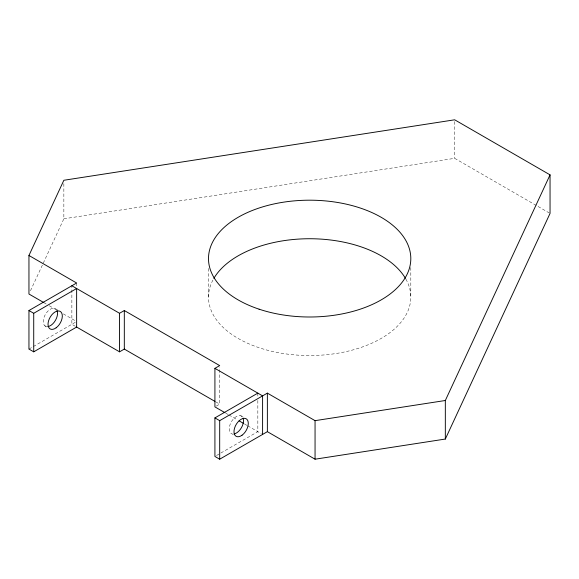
<?xml version="1.0" encoding="UTF-8"?>
<svg xmlns="http://www.w3.org/2000/svg" width="579" height="579" viewBox="0 0 579 579"><rect width="100%" height="100%" fill="white"/><g stroke="black" fill="none" stroke-linecap="round" stroke-linejoin="round"><path stroke-width="0.43" stroke-dasharray="2.9 2.17" d="M30.47 290.745L63.856 218.804L63.856 182.052M28.95 349.079L75.27 322.337M216.278 406.103L219.687 404.135L219.687 367.39M216.481 455.543L257.836 431.666L257.836 400.299M63.856 218.804L454.681 158.342L549.268 212.956M57.415 309.874L56.054 309.085A10.118 5.841 -60 0 0 45.314 314.556A10.118 5.841 -60 0 0 46.088 326.498M240.77 415.729L243.491 417.307M43.801 302.593L46.146 303.946M49.273 305.755L56.308 309.816M63.343 313.876L75.067 320.643M215.779 401.884L219.687 404.135M75.27 326.267L71.868 324.298L71.868 285.758M225.839 413.196L228.184 414.55M228.966 414.998L237.542 419.956M244.57 424.009L246.907 425.362M247.689 425.811L261.238 433.635M44.764 325.745L46.805 326.925M233.344 434.626L231.984 433.837A10.118 5.841 -60 0 1 232.056 420.694A10.118 5.841 -60 0 1 242.999 417.85M454.681 121.597L454.681 158.342M410.808 267.556L410.808 297.136M257.836 393.127L257.836 396.709M208.498 268.453L208.498 297.136M76.631 283.008L76.631 286.591M405.865 279.107A101.151 58.399 0 0 1 309.656 355.535A101.151 58.399 0 0 1 213.441 279.107"/><path stroke-width="0.87" d="M43.801 302.593L28.95 294.016L28.95 255.477L63.856 180.264L454.681 119.802L550.05 174.865L550.05 213.405L445.331 439.048L315.056 459.198L267.368 431.666L219.687 459.198L214.918 456.447L214.918 417.9L257.836 393.127M445.331 439.048L445.331 400.502L550.05 174.865M214.997 401.428L124.319 349.079L119.549 351.829L76.631 327.055L33.72 351.829L28.95 349.079L28.95 310.532L76.631 283.008L28.95 255.477M28.95 310.532L33.72 313.29L76.631 288.508L76.631 327.055M71.868 285.758L119.549 313.29L124.319 310.532L219.687 365.595L214.918 368.345L214.918 406.892L225.065 412.747M214.918 417.9L219.687 420.658L267.368 393.127L315.056 420.658L445.331 400.502M214.918 368.345L262.598 395.877L262.598 434.424M239.105 420.853L243.788 423.56M315.056 420.658L315.056 459.198M267.368 393.127L267.368 431.666M219.687 420.658L219.687 459.198M124.319 310.532L124.319 349.079M119.549 313.29L119.549 351.829M33.72 313.29L33.72 351.829M213.861 278.376A101.151 58.399 0 0 1 309.656 238.736A101.151 58.399 0 0 1 405.445 278.376M243.209 418.407A10.118 5.841 -60 0 1 241.4 427.765A10.118 5.841 -60 0 1 234.177 433.917M56.995 310.402A10.118 5.841 -60 0 1 55.497 320.281A10.118 5.841 -60 0 1 47.717 326.621M259.074 309.172A101.151 58.399 0 0 0 410.808 258.596A101.151 58.399 0 0 0 259.074 208.02A101.151 58.399 0 0 0 259.074 309.172M242.029 435.22A10.118 5.841 -60 0 0 246.849 419.261A10.118 5.841 -60 0 0 234.553 428.134A10.118 5.841 -60 0 0 242.029 435.22M56.156 327.786A10.118 5.841 -60 0 0 60.824 311.842A10.118 5.841 -60 0 0 48.549 320.889A10.118 5.841 -60 0 0 56.156 327.786"/></g></svg>
